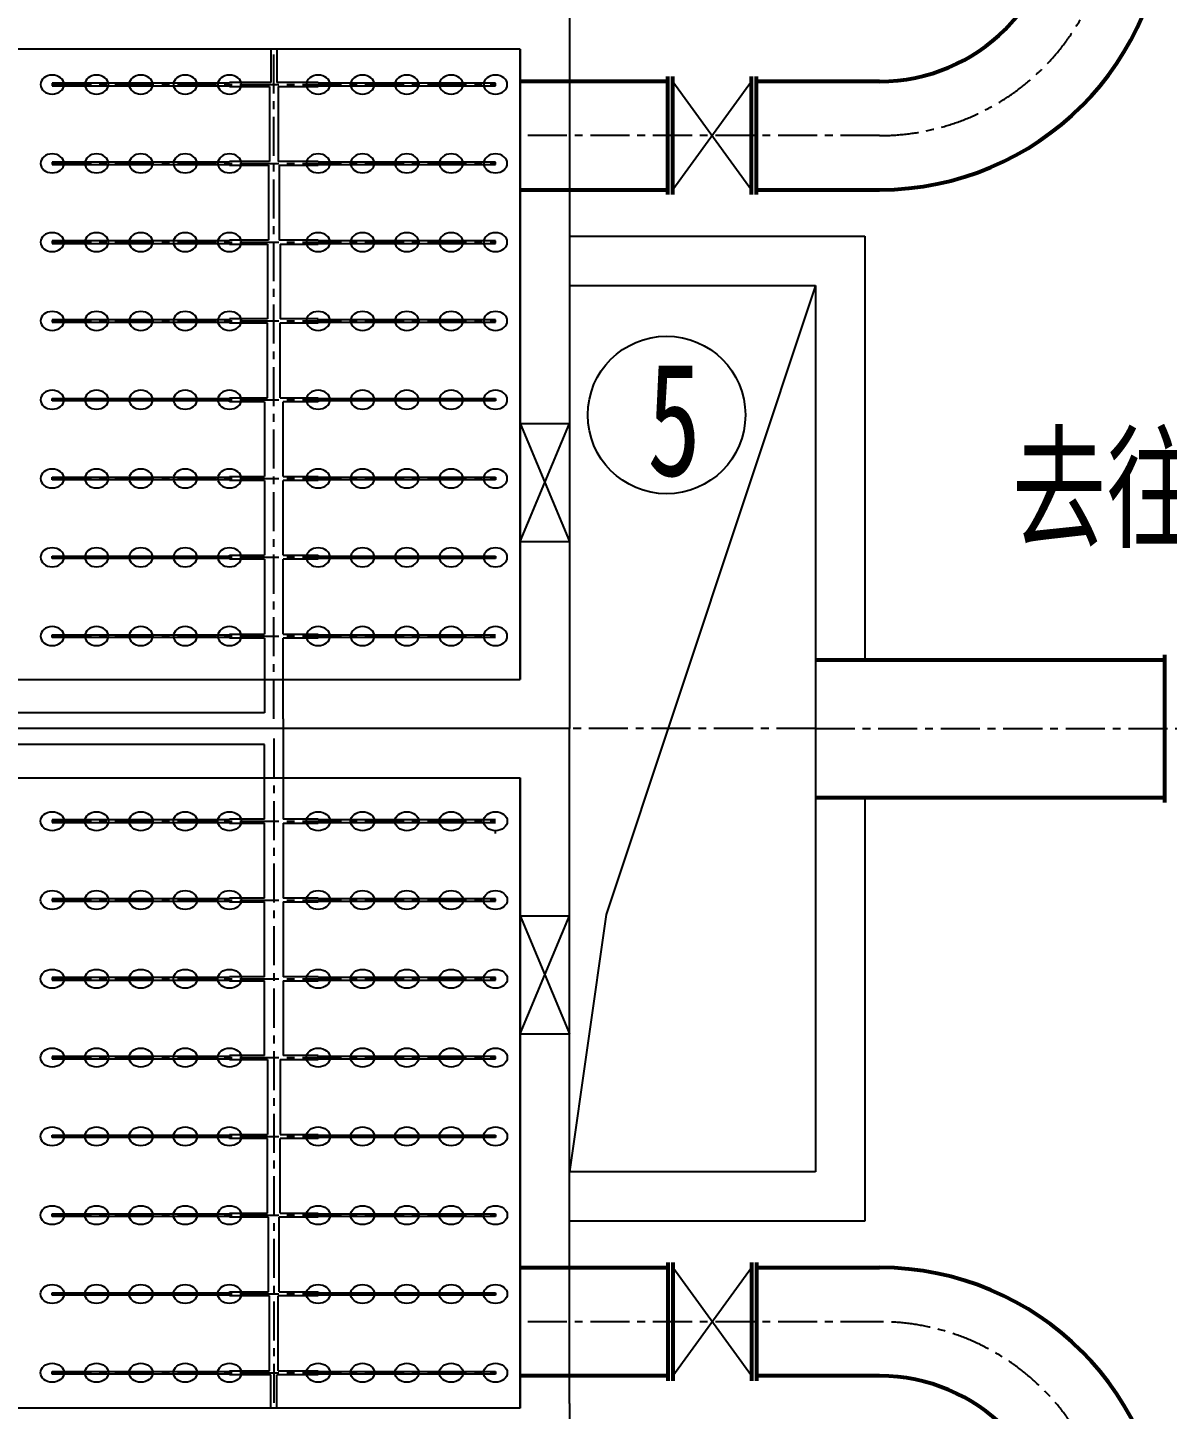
# Model space of a CAD drawing. Header units: millimetres. Extents: x 738100 to 1284508, y 138373 to 260796.
# Drawn here: x 839900 to 849157, y 197592 to 208816 of the extents above; entities that cross this region are included whole.
import ezdxf

# ---------------------------------------------------------------- set-up
doc = ezdxf.new("R2010")
doc.units = ezdxf.units.MM
doc.linetypes.add('CENTER', pattern=[50.8, 31.75, -6.35, 6.35, -6.35])
doc.layers.add('标注', color=7, linetype='Continuous')
doc.layers.add('轴线', color=6, linetype='CENTER')
doc.layers.add('硝化液回流管', color=5, linetype='Continuous', lineweight=53)
doc.layers.add('进水管', color=3, linetype='Continuous', lineweight=53)
doc.styles.add('样式 1', font='', dxfattribs={"width": 0.7, "height": 2500})
doc.styles.add('样式 3', font='', dxfattribs={"width": 0.7, "height": 1000})
doc.styles.get('样式 1').set_extended_font_data('FangSong_GB2312')
doc.styles.get('样式 3').set_extended_font_data('FangSong_GB2312')

msp = doc.modelspace()

# ---------------------------------------------------------------- linework, layer by layer
at = {"lineweight": -3}
for p, q in [((844300.494, 209483.589), (844300.494, 208563.589)), ((844300.494, 208603.589), (844300.494, 203121.464)), ((844300.494, 203121.464), (841976.494, 203121.464)), ((844300.494, 197639.34), (844300.494, 203121.464))]:
    msp.add_line(p, q, dxfattribs=at)
at = {"lineweight": -3, "ltscale": 100}
for p, q in [((843900.494, 208641.464), (779900.494, 208641.464)), ((843900.494, 197601.464), (779900.494, 197601.464))]:
    msp.add_line(p, q, dxfattribs=at)
at = {"ltscale": 10}
for p, q in [((841876.494, 208641.464), (841876.494, 208369.464)), ((841924.494, 208641.464), (841924.494, 208369.464)), ((843900.494, 203521.464), (843900.494, 208641.464)), ((843900.494, 208641.464), (843900.494, 203521.464)), ((844300.494, 208603.589), (844300.494, 208563.589)), ((840100.494, 208363.704), (840100.494, 208343.224)), ((841540.494, 208363.704), (840100.494, 208363.704)), ((840100.494, 208343.224), (841540.494, 208343.224)), ((841876.494, 208369.464), (841540.494, 208369.464)), ((841540.494, 208369.464), (841540.494, 208363.704)), ((841540.494, 208343.224), (841540.494, 208337.464)), ((841540.494, 208337.464), (841864.494, 208337.464)), ((841864.494, 208337.464), (841864.494, 207729.464)), ((842260.494, 208369.464), (841924.494, 208369.464)), ((841936.494, 208337.464), (842260.494, 208337.464)), ((841936.494, 208337.464), (841936.494, 207729.464)), ((842260.494, 208363.704), (842260.494, 208369.464)), ((843700.494, 208363.704), (842260.494, 208363.704)), ((842260.494, 208337.464), (842260.494, 208343.224)), ((842260.494, 208343.224), (843700.494, 208343.224)), ((843700.494, 208343.224), (843700.494, 208363.704)), ((845140.494, 208379.21), (845780.494, 207499.21)), ((845780.494, 208379.21), (845140.494, 207499.21)), ((840100.494, 207723.704), (840100.494, 207703.224)), ((841540.494, 207723.704), (840100.494, 207723.704)), ((840100.494, 207703.224), (841540.494, 207703.224)), ((841864.494, 207729.464), (841540.494, 207729.464)), ((841540.494, 207729.464), (841540.494, 207723.704)), ((841540.494, 207703.224), (841540.494, 207697.464)), ((841540.494, 207697.464), (841856.494, 207697.464)), ((841856.494, 207697.464), (841856.494, 207089.464)), ((842260.494, 207729.464), (841936.494, 207729.464)), ((841944.494, 207697.464), (842260.494, 207697.464)), ((841944.494, 207697.464), (841944.494, 207089.464)), ((842260.494, 207723.704), (842260.494, 207729.464)), ((843700.494, 207723.704), (842260.494, 207723.704)), ((842260.494, 207697.464), (842260.494, 207703.224)), ((842260.494, 207703.224), (843700.494, 207703.224)), ((843700.494, 207703.224), (843700.494, 207723.704)), ((840100.494, 207083.704), (840100.494, 207063.224)), ((841540.494, 207083.704), (840100.494, 207083.704)), ((841856.494, 207089.464), (841540.494, 207089.464)), ((841540.494, 207089.464), (841540.494, 207083.704)), ((842260.494, 207089.464), (841944.494, 207089.464)), ((842260.494, 207083.704), (842260.494, 207089.464)), ((843700.494, 207083.704), (842260.494, 207083.704)), ((843700.494, 207063.224), (843700.494, 207083.704)), ((844300.494, 207121.464), (846700.494, 207121.464)), ((846700.494, 207121.464), (846700.494, 203681.464)), ((840100.494, 207063.224), (841540.494, 207063.224)), ((841540.494, 207063.224), (841540.494, 207057.464)), ((841540.494, 207057.464), (841848.494, 207057.464)), ((841848.494, 207057.464), (841848.494, 206449.464)), ((841952.494, 207057.464), (842260.494, 207057.464)), ((841952.494, 207057.464), (841952.494, 206449.464)), ((842260.494, 207057.464), (842260.494, 207063.224)), ((842260.494, 207063.224), (843700.494, 207063.224)), ((844300.494, 206721.464), (846300.494, 206721.464)), ((846300.494, 206721.464), (844600.112, 201610.581)), ((846300.494, 206721.464), (846300.494, 199521.464)), ((840100.494, 206443.704), (840100.494, 206423.224)), ((841540.494, 206443.704), (840100.494, 206443.704)), ((840100.494, 206423.224), (841540.494, 206423.224)), ((841848.494, 206449.464), (841540.494, 206449.464)), ((841540.494, 206449.464), (841540.494, 206443.704)), ((841540.494, 206423.224), (841540.494, 206417.464)), ((841540.494, 206417.464), (841848.494, 206417.464)), ((841848.494, 205809.464), (841848.494, 206417.464)), ((842260.494, 206449.464), (841952.494, 206449.464)), ((841952.494, 206417.464), (842260.494, 206417.464)), ((841952.494, 205809.464), (841952.494, 206417.464)), ((842260.494, 206443.704), (842260.494, 206449.464)), ((843700.494, 206443.704), (842260.494, 206443.704)), ((842260.494, 206417.464), (842260.494, 206423.224)), ((842260.494, 206423.224), (843700.494, 206423.224)), ((843700.494, 206423.224), (843700.494, 206443.704)), ((840100.494, 205783.224), (840100.494, 205803.704)), ((840100.494, 205803.704), (841540.494, 205803.704)), ((841540.494, 205783.224), (840100.494, 205783.224)), ((841540.494, 205803.704), (841540.494, 205809.464)), ((841540.494, 205809.464), (841848.494, 205809.464)), ((841540.494, 205777.464), (841540.494, 205783.224)), ((841824.494, 205777.464), (841540.494, 205777.464)), ((841824.494, 205777.464), (841824.494, 205169.464)), ((841952.494, 205809.464), (842260.494, 205809.464)), ((842260.494, 205777.464), (841976.494, 205777.464)), ((841976.494, 205169.464), (841976.494, 205777.464)), ((842260.494, 205809.464), (842260.494, 205803.704)), ((842260.494, 205803.704), (843700.494, 205803.704)), ((843700.494, 205783.224), (842260.494, 205783.224)), ((842260.494, 205783.224), (842260.494, 205777.464)), ((843700.494, 205803.704), (843700.494, 205783.224)), ((843900.494, 205601.464), (844300.494, 205601.464)), ((843900.494, 205601.464), (844300.494, 204641.464)), ((843900.494, 204641.464), (844300.494, 205601.464)), ((840100.494, 205143.224), (840100.494, 205163.704)), ((840100.494, 205163.704), (841540.494, 205163.704)), ((841540.494, 205143.224), (840100.494, 205143.224)), ((841540.494, 205163.704), (841540.494, 205169.464)), ((841540.494, 205169.464), (841824.494, 205169.464)), ((841540.494, 205137.464), (841540.494, 205143.224)), ((841824.494, 205137.464), (841540.494, 205137.464)), ((841824.494, 205137.464), (841824.494, 204529.464)), ((841976.494, 205169.464), (842260.494, 205169.464)), ((842260.494, 205137.464), (841976.494, 205137.464)), ((841976.494, 204529.464), (841976.494, 205137.464)), ((842260.494, 205169.464), (842260.494, 205163.704)), ((842260.494, 205163.704), (843700.494, 205163.704)), ((843700.494, 205143.224), (842260.494, 205143.224)), ((842260.494, 205143.224), (842260.494, 205137.464)), ((843700.494, 205163.704), (843700.494, 205143.224)), ((843900.494, 204641.464), (844300.494, 204641.464)), ((840100.494, 204503.224), (840100.494, 204523.704)), ((840100.494, 204523.704), (841540.494, 204523.704)), ((841540.494, 204503.224), (840100.494, 204503.224)), ((841540.494, 204523.704), (841540.494, 204529.464)), ((841540.494, 204529.464), (841824.494, 204529.464)), ((841540.494, 204497.464), (841540.494, 204503.224)), ((841976.494, 204529.464), (842260.494, 204529.464)), ((842260.494, 204529.464), (842260.494, 204523.704)), ((842260.494, 204523.704), (843700.494, 204523.704)), ((843700.494, 204503.224), (842260.494, 204503.224)), ((842260.494, 204503.224), (842260.494, 204497.464)), ((843700.494, 204523.704), (843700.494, 204503.224)), ((841824.494, 204497.464), (841540.494, 204497.464)), ((841824.494, 204497.464), (841824.494, 203889.464)), ((842260.494, 204497.464), (841976.494, 204497.464)), ((841976.494, 203889.464), (841976.494, 204497.464)), ((840100.494, 203863.224), (840100.494, 203883.704)), ((840100.494, 203883.704), (841540.494, 203883.704)), ((841540.494, 203863.224), (840100.494, 203863.224)), ((841540.494, 203883.704), (841540.494, 203889.464)), ((841540.494, 203889.464), (841824.494, 203889.464)), ((841540.494, 203857.464), (841540.494, 203863.224)), ((841824.494, 203857.464), (841540.494, 203857.464)), ((841824.494, 203857.464), (841824.494, 203249.464)), ((841976.494, 203889.464), (842260.494, 203889.464)), ((842260.494, 203857.464), (841976.494, 203857.464)), ((841976.494, 203201.464), (841976.494, 203857.464)), ((842260.494, 203889.464), (842260.494, 203883.704)), ((842260.494, 203883.704), (843700.494, 203883.704)), ((843700.494, 203863.224), (842260.494, 203863.224)), ((842260.494, 203863.224), (842260.494, 203857.464)), ((779900.494, 203521.464), (843900.494, 203521.464)), ((841824.494, 203249.464), (837976.494, 203249.464)), ((841976.494, 203201.464), (841976.494, 203041.464)), ((841824.494, 202993.464), (837976.494, 202993.464)), ((841824.494, 202385.464), (841824.494, 202993.464)), ((841976.494, 203041.464), (841976.494, 202385.464)), ((779900.494, 202721.464), (843900.494, 202721.464)), ((843900.494, 202721.464), (843900.494, 197601.464)), ((843900.494, 197601.464), (843900.494, 202721.464)), ((843900.494, 197601.464), (843900.494, 202721.464)), ((846700.494, 202561.464), (846700.494, 199121.464)), ((840100.494, 202379.704), (840100.494, 202359.224)), ((841540.494, 202379.704), (840100.494, 202379.704)), ((841824.494, 202385.464), (841540.494, 202385.464)), ((841540.494, 202385.464), (841540.494, 202379.704)), ((842260.494, 202385.464), (841976.494, 202385.464)), ((842260.494, 202379.704), (842260.494, 202385.464)), ((843700.494, 202379.704), (842260.494, 202379.704)), ((840100.494, 202359.224), (841540.494, 202359.224)), ((841540.494, 202359.224), (841540.494, 202353.464)), ((841540.494, 202353.464), (841824.494, 202353.464)), ((841824.494, 201745.464), (841824.494, 202353.464)), ((841976.494, 202353.464), (842260.494, 202353.464)), ((841976.494, 202353.464), (841976.494, 201745.464)), ((842260.494, 202353.464), (842260.494, 202359.224)), ((842260.494, 202359.224), (843700.494, 202359.224)), ((843700.494, 202268.664), (843700.494, 202294.264)), ((840100.494, 201739.704), (840100.494, 201719.224)), ((841540.494, 201739.704), (840100.494, 201739.704)), ((840100.494, 201719.224), (841540.494, 201719.224)), ((841824.494, 201745.464), (841540.494, 201745.464)), ((841540.494, 201745.464), (841540.494, 201739.704)), ((841540.494, 201719.224), (841540.494, 201713.464)), ((841540.494, 201713.464), (841824.494, 201713.464)), ((841824.494, 201105.464), (841824.494, 201713.464)), ((842260.494, 201745.464), (841976.494, 201745.464)), ((841976.494, 201713.464), (842260.494, 201713.464)), ((841976.494, 201713.464), (841976.494, 201105.464)), ((842260.494, 201739.704), (842260.494, 201745.464)), ((843700.494, 201739.704), (842260.494, 201739.704)), ((842260.494, 201713.464), (842260.494, 201719.224)), ((842260.494, 201719.224), (843700.494, 201719.224)), ((843700.494, 201719.224), (843700.494, 201739.704)), ((843900.494, 201601.464), (844300.494, 201601.464)), ((843900.494, 200641.464), (844300.494, 201601.464)), ((843900.494, 201601.464), (844300.494, 200641.464)), ((843900.494, 201601.464), (844300.494, 201601.464)), ((843900.494, 200641.464), (844300.494, 201601.464)), ((843900.494, 201601.464), (844300.494, 200641.464)), ((844600.112, 201610.581), (844300.494, 199521.464)), ((840100.494, 201099.704), (840100.494, 201079.224)), ((841540.494, 201099.704), (840100.494, 201099.704)), ((840100.494, 201079.224), (841540.494, 201079.224)), ((841824.494, 201105.464), (841540.494, 201105.464)), ((841540.494, 201105.464), (841540.494, 201099.704)), ((841540.494, 201079.224), (841540.494, 201073.464)), ((841540.494, 201073.464), (841824.494, 201073.464)), ((841824.494, 200465.464), (841824.494, 201073.464)), ((842260.494, 201105.464), (841976.494, 201105.464)), ((841976.494, 201073.464), (842260.494, 201073.464)), ((841976.494, 201073.464), (841976.494, 200465.464)), ((842260.494, 201099.704), (842260.494, 201105.464)), ((843700.494, 201099.704), (842260.494, 201099.704)), ((842260.494, 201073.464), (842260.494, 201079.224)), ((842260.494, 201079.224), (843700.494, 201079.224)), ((843700.494, 201079.224), (843700.494, 201099.704)), ((843900.494, 200641.464), (844300.494, 200641.464)), ((843900.494, 200641.464), (844300.494, 200641.464)), ((841824.494, 200465.464), (841540.494, 200465.464)), ((841540.494, 200465.464), (841540.494, 200459.704)), ((842260.494, 200465.464), (841976.494, 200465.464)), ((842260.494, 200459.704), (842260.494, 200465.464)), ((840100.494, 200459.704), (840100.494, 200439.224)), ((841540.494, 200459.704), (840100.494, 200459.704)), ((840100.494, 200439.224), (841540.494, 200439.224)), ((841540.494, 200439.224), (841540.494, 200433.464)), ((841540.494, 200433.464), (841848.494, 200433.464)), ((841848.494, 200433.464), (841848.494, 199825.464)), ((841952.494, 200433.464), (842260.494, 200433.464)), ((841952.494, 200433.464), (841952.494, 199825.464)), ((843700.494, 200459.704), (842260.494, 200459.704)), ((842260.494, 200433.464), (842260.494, 200439.224)), ((842260.494, 200439.224), (843700.494, 200439.224)), ((843700.494, 200439.224), (843700.494, 200459.704)), ((840100.494, 199799.224), (840100.494, 199819.704)), ((840100.494, 199819.704), (841540.494, 199819.704)), ((841540.494, 199799.224), (840100.494, 199799.224)), ((841540.494, 199819.704), (841540.494, 199825.464)), ((841540.494, 199825.464), (841848.494, 199825.464)), ((841540.494, 199793.464), (841540.494, 199799.224)), ((841848.494, 199793.464), (841540.494, 199793.464)), ((841848.494, 199185.464), (841848.494, 199793.464)), ((841952.494, 199825.464), (842260.494, 199825.464)), ((842260.494, 199793.464), (841952.494, 199793.464)), ((841952.494, 199185.464), (841952.494, 199793.464)), ((842260.494, 199825.464), (842260.494, 199819.704)), ((842260.494, 199819.704), (843700.494, 199819.704)), ((843700.494, 199799.224), (842260.494, 199799.224)), ((842260.494, 199799.224), (842260.494, 199793.464)), ((843700.494, 199819.704), (843700.494, 199799.224)), ((846300.494, 199521.464), (844300.494, 199521.464)), ((840100.494, 199159.224), (840100.494, 199179.704)), ((840100.494, 199179.704), (841540.494, 199179.704)), ((841540.494, 199159.224), (840100.494, 199159.224)), ((841540.494, 199179.704), (841540.494, 199185.464)), ((841540.494, 199185.464), (841848.494, 199185.464)), ((841540.494, 199153.464), (841540.494, 199159.224)), ((841856.494, 199153.464), (841540.494, 199153.464)), ((841856.494, 198545.464), (841856.494, 199153.464)), ((842260.494, 199153.464), (841944.494, 199153.464)), ((841944.494, 198545.464), (841944.494, 199153.464)), ((841952.494, 199185.464), (842260.494, 199185.464)), ((842260.494, 199185.464), (842260.494, 199179.704)), ((842260.494, 199179.704), (843700.494, 199179.704)), ((843700.494, 199159.224), (842260.494, 199159.224)), ((842260.494, 199159.224), (842260.494, 199153.464)), ((843700.494, 199179.704), (843700.494, 199159.224)), ((846700.494, 199121.464), (844300.494, 199121.464)), ((845140.494, 197863.719), (845780.494, 198743.719)), ((845780.494, 197863.719), (845140.494, 198743.719)), ((840100.494, 198519.224), (840100.494, 198539.704)), ((840100.494, 198539.704), (841540.494, 198539.704)), ((841540.494, 198519.224), (840100.494, 198519.224)), ((841540.494, 198539.704), (841540.494, 198545.464)), ((841540.494, 198545.464), (841856.494, 198545.464)), ((841540.494, 198513.464), (841540.494, 198519.224)), ((841864.494, 198513.464), (841540.494, 198513.464)), ((841864.494, 197905.464), (841864.494, 198513.464)), ((842260.494, 198513.464), (841936.494, 198513.464)), ((841936.494, 197905.464), (841936.494, 198513.464)), ((841944.494, 198545.464), (842260.494, 198545.464)), ((842260.494, 198545.464), (842260.494, 198539.704)), ((842260.494, 198539.704), (843700.494, 198539.704)), ((843700.494, 198519.224), (842260.494, 198519.224)), ((842260.494, 198519.224), (842260.494, 198513.464)), ((843700.494, 198539.704), (843700.494, 198519.224)), ((840100.494, 197879.224), (840100.494, 197899.704)), ((840100.494, 197899.704), (841540.494, 197899.704)), ((841540.494, 197879.224), (840100.494, 197879.224)), ((841540.494, 197899.704), (841540.494, 197905.464)), ((841540.494, 197905.464), (841864.494, 197905.464)), ((841540.494, 197873.464), (841540.494, 197879.224)), ((841936.494, 197905.464), (842260.494, 197905.464)), ((842260.494, 197905.464), (842260.494, 197899.704)), ((842260.494, 197899.704), (843700.494, 197899.704)), ((843700.494, 197879.224), (842260.494, 197879.224)), ((842260.494, 197879.224), (842260.494, 197873.464)), ((843700.494, 197899.704), (843700.494, 197879.224)), ((841876.494, 197873.464), (841540.494, 197873.464)), ((841876.494, 197601.464), (841876.494, 197873.464)), ((841924.494, 197601.464), (841924.494, 197873.464)), ((842260.494, 197873.464), (841924.494, 197873.464))]:
    msp.add_line(p, q, dxfattribs=at)
msp.add_circle((845090.15, 205669.516), 640)
at = {"ltscale": 10, "extrusion": (0, 0, -1)}
for centre in [(840100.494, 208353.464), (840460.494, 208353.464), (840820.494, 208353.464), (841180.494, 208353.464), (841540.494, 208353.464), (842260.494, 208353.464), (842620.494, 208353.464), (842980.494, 208353.464), (843340.494, 208353.464), (843700.494, 208353.464), (840100.494, 207713.464), (840460.494, 207713.464), (840820.494, 207713.464), (841180.494, 207713.464), (841540.494, 207713.464), (842260.494, 207713.464), (842620.494, 207713.464), (842980.494, 207713.464), (843340.494, 207713.464), (843700.494, 207713.464), (840100.494, 207073.464), (840460.494, 207073.464), (840820.494, 207073.464), (841180.494, 207073.464), (841540.494, 207073.464), (842260.494, 207073.464), (842620.494, 207073.464), (842980.494, 207073.464), (843340.494, 207073.464), (843700.494, 207073.464), (840100.494, 206433.464), (840460.494, 206433.464), (840820.494, 206433.464), (841180.494, 206433.464), (841540.494, 206433.464), (842260.494, 206433.464), (842620.494, 206433.464), (842980.494, 206433.464), (843340.494, 206433.464), (843700.494, 206433.464), (840100.494, 205793.464), (840460.494, 205793.464), (840820.494, 205793.464), (841180.494, 205793.464), (841540.494, 205793.464), (842260.494, 205793.464), (842620.494, 205793.464), (842980.494, 205793.464), (843340.494, 205793.464), (843700.494, 205793.464), (840100.494, 205153.464), (840460.494, 205153.464), (840820.494, 205153.464), (841180.494, 205153.464), (841540.494, 205153.464), (842260.494, 205153.464), (842620.494, 205153.464), (842980.494, 205153.464), (843340.494, 205153.464), (843700.494, 205153.464), (840100.494, 204513.464), (840460.494, 204513.464), (840820.494, 204513.464), (841180.494, 204513.464), (841540.494, 204513.464), (842260.494, 204513.464), (842620.494, 204513.464), (842980.494, 204513.464), (843340.494, 204513.464), (843700.494, 204513.464), (840100.494, 203873.464), (840460.494, 203873.464), (840820.494, 203873.464), (841180.494, 203873.464), (841540.494, 203873.464), (842260.494, 203873.464), (842620.494, 203873.464), (842980.494, 203873.464), (843340.494, 203873.464), (843700.494, 203873.464)]:
    msp.add_ellipse(centre, major_axis=(-96, 0), ratio=0.8, start_param=3.141592654, end_param=9.424777961, dxfattribs=at)
at = {"ltscale": 10}
for centre in [(840100.494, 202369.464), (840460.494, 202369.464), (840820.494, 202369.464), (841180.494, 202369.464), (841540.494, 202369.464), (842260.494, 202369.464), (842620.494, 202369.464), (842980.494, 202369.464), (843340.494, 202369.464), (843700.494, 202369.464), (840100.494, 201729.464), (840460.494, 201729.464), (840820.494, 201729.464), (841180.494, 201729.464), (841540.494, 201729.464), (842260.494, 201729.464), (842620.494, 201729.464), (842980.494, 201729.464), (843340.494, 201729.464), (843700.494, 201729.464), (840100.494, 201089.464), (840460.494, 201089.464), (840820.494, 201089.464), (841180.494, 201089.464), (841540.494, 201089.464), (842260.494, 201089.464), (842620.494, 201089.464), (842980.494, 201089.464), (843340.494, 201089.464), (843700.494, 201089.464), (840100.494, 200449.464), (840460.494, 200449.464), (840820.494, 200449.464), (841180.494, 200449.464), (841540.494, 200449.464), (842260.494, 200449.464), (842620.494, 200449.464), (842980.494, 200449.464), (843340.494, 200449.464), (843700.494, 200449.464), (840100.494, 199809.464), (840460.494, 199809.464), (840820.494, 199809.464), (841180.494, 199809.464), (841540.494, 199809.464), (842260.494, 199809.464), (842620.494, 199809.464), (842980.494, 199809.464), (843340.494, 199809.464), (843700.494, 199809.464), (840100.494, 199169.464), (840460.494, 199169.464), (840820.494, 199169.464), (841180.494, 199169.464), (841540.494, 199169.464), (842260.494, 199169.464), (842620.494, 199169.464), (842980.494, 199169.464), (843340.494, 199169.464), (843700.494, 199169.464), (840100.494, 198529.464), (840460.494, 198529.464), (840820.494, 198529.464), (841180.494, 198529.464), (841540.494, 198529.464), (842260.494, 198529.464), (842620.494, 198529.464), (842980.494, 198529.464), (843340.494, 198529.464), (843700.494, 198529.464), (840100.494, 197889.464), (840460.494, 197889.464), (840820.494, 197889.464), (841180.494, 197889.464), (841540.494, 197889.464), (842260.494, 197889.464), (842620.494, 197889.464), (842980.494, 197889.464), (843340.494, 197889.464), (843700.494, 197889.464)]:
    msp.add_ellipse(centre, major_axis=(96, 0), ratio=0.8, dxfattribs=at)
at = {"layer": '硝化液回流管', "ltscale": 10}
for p, q in [((845100.494, 208379.21), (843900.494, 208379.21)), ((845100.494, 207459.21), (845100.494, 208419.21)), ((845140.494, 207459.21), (845140.494, 208419.21)), ((845780.494, 207459.21), (845780.494, 208419.21)), ((845820.494, 207459.21), (845820.494, 208419.21)), ((846820.494, 208379.21), (845820.494, 208379.21)), ((843900.494, 207499.21), (845100.494, 207499.21)), ((845820.494, 207499.21), (846820.494, 207499.21)), ((845100.494, 198783.719), (845100.494, 197823.719)), ((845140.494, 198783.719), (845140.494, 197823.719)), ((845780.494, 198783.719), (845780.494, 197823.719)), ((845820.494, 198783.719), (845820.494, 197823.719)), ((843900.494, 198743.719), (845100.494, 198743.719)), ((845820.494, 198743.719), (846820.494, 198743.719)), ((845100.494, 197863.719), (843900.494, 197863.719)), ((846820.494, 197863.719), (845820.494, 197863.719))]:
    msp.add_line(p, q, dxfattribs=at)
for centre, radius, start, end in [((846820.494, 209819.21), 1440, 270, 0), ((846820.494, 209819.21), 2320, 270, 0), ((846820.494, 196423.719), 2320, 0, 90), ((846820.494, 196423.719), 1440, 0, 90)]:
    msp.add_arc(centre, radius, start, end, dxfattribs=at)
at = {"layer": '轴线', "ltscale": 10}
for p, q in [((841900.494, 203201.464), (841900.494, 208641.464)), ((840100.494, 208353.464), (843700.494, 208353.464)), ((840100.494, 208353.464), (843700.494, 208353.464)), ((846820.494, 207939.21), (843900.494, 207939.21)), ((840100.494, 207713.464), (843700.494, 207713.464)), ((840100.494, 207713.464), (843700.494, 207713.464)), ((840100.494, 207073.464), (843700.494, 207073.464)), ((840100.494, 207073.464), (843700.494, 207073.464)), ((840100.494, 206433.464), (843700.494, 206433.464)), ((840100.494, 206433.464), (843700.494, 206433.464)), ((840100.494, 205793.464), (843700.494, 205793.464)), ((840100.494, 205793.464), (843700.494, 205793.464)), ((840100.494, 205153.464), (843700.494, 205153.464)), ((840100.494, 205153.464), (843700.494, 205153.464)), ((840100.494, 204513.464), (843700.494, 204513.464)), ((840100.494, 204513.464), (843700.494, 204513.464)), ((840100.494, 203873.464), (843700.494, 203873.464)), ((846300.494, 203121.464), (776300.494, 203121.464)), ((846300.494, 203121.464), (851369.742, 203121.464)), ((841900.494, 203041.464), (841900.494, 197601.464)), ((840100.494, 202369.464), (843700.494, 202369.464)), ((840100.494, 201729.464), (843700.494, 201729.464)), ((840100.494, 201729.464), (843700.494, 201729.464)), ((840100.494, 201089.464), (843700.494, 201089.464)), ((840100.494, 201089.464), (843700.494, 201089.464)), ((840100.494, 200449.464), (843700.494, 200449.464)), ((840100.494, 200449.464), (843700.494, 200449.464)), ((840100.494, 199809.464), (843700.494, 199809.464)), ((840100.494, 199809.464), (843700.494, 199809.464)), ((840100.494, 199169.464), (843700.494, 199169.464)), ((840100.494, 199169.464), (843700.494, 199169.464)), ((840100.494, 198529.464), (843700.494, 198529.464)), ((840100.494, 198529.464), (843700.494, 198529.464)), ((846820.494, 198303.719), (843900.494, 198303.719)), ((840100.494, 197889.464), (843700.494, 197889.464)), ((840100.494, 197889.464), (843700.494, 197889.464))]:
    msp.add_line(p, q, dxfattribs=at)
at = {"layer": '轴线', "color": 0, "ltscale": 10}
msp.add_line((841976.494, 203121.464), (779900.494, 203121.464), dxfattribs=at)
at = {"layer": '轴线', "color": 4, "ltscale": 10}
msp.add_line((844300.494, 197639.34), (844300.494, 196759.34), dxfattribs=at)
at = {"layer": '轴线', "ltscale": 10}
for centre, start, end in [((846820.494, 209819.21), 270, 0), ((846820.494, 196423.719), 0, 90)]:
    msp.add_arc(centre, 1880, start, end, dxfattribs=at)
at = {"layer": '进水管', "ltscale": 10}
for p, q in [((849134.025, 203721.464), (849134.025, 202521.464)), ((846300.494, 203681.464), (849134.025, 203681.464)), ((846300.494, 202561.464), (849134.025, 202561.464))]:
    msp.add_line(p, q, dxfattribs=at)

# ---------------------------------------------------------------- texts
at = {"insert": (844931.81, 206096.443), "char_height": 920.46, "width": 7190.62035, "attachment_point": 1, "rotation": 359.9940843, "style": '样式 3'}
msp.add_mtext('5', dxfattribs=at)
at = {"layer": '标注', "insert": (851715.11, 204588.854), "char_height": 800, "width": 7774.2209, "attachment_point": 9, "style": '样式 1'}
msp.add_mtext('去往二沉池', dxfattribs=at)

doc.saveas('drawing.dxf')
